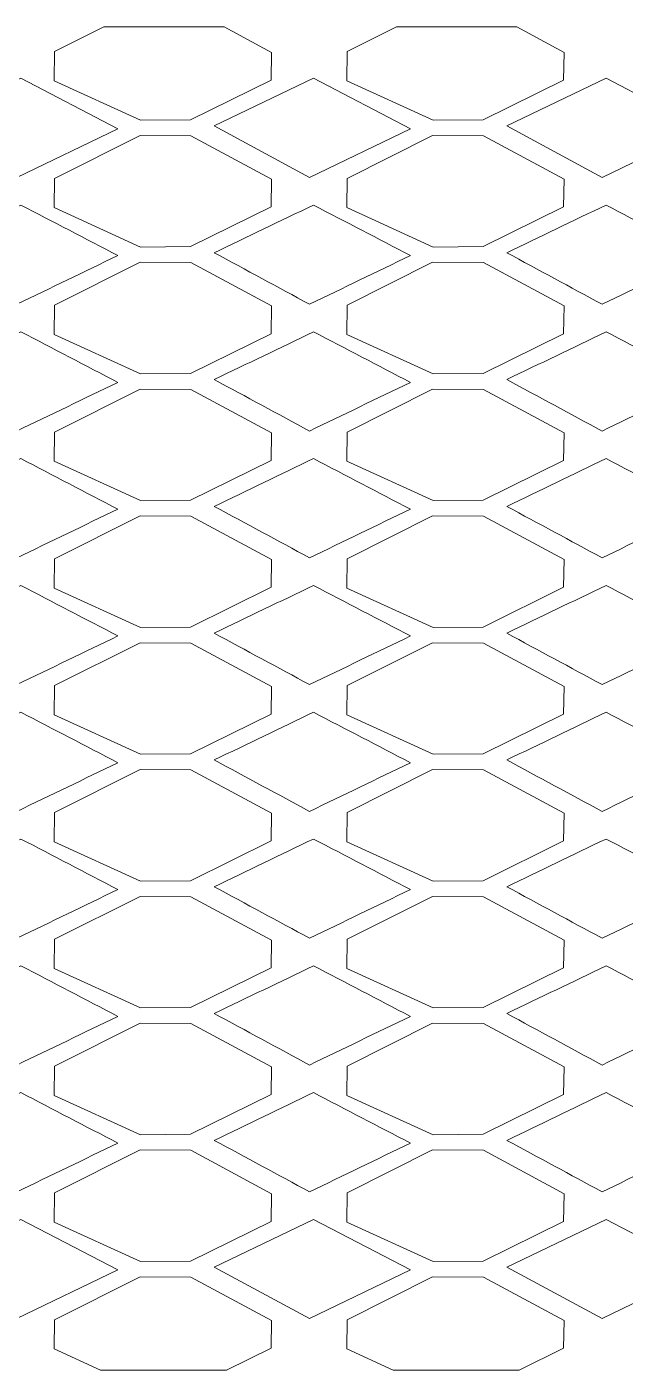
# Model space of a CAD drawing. Header units: millimetres. Extents: x -1200 to 1200, y -590 to 590.
# Drawn here: x -45 to 481, y -590 to 590 of the extents above; entities that cross this region are included whole.
import ezdxf

# ---------------------------------------------------------------- set-up
doc = ezdxf.new("R2010")
doc.units = ezdxf.units.MM
doc.header["$MEASUREMENT"] = 0
doc.layers.add('Layer 1', color=7, linetype='Continuous')

msp = doc.modelspace()

# ---------------------------------------------------------------- linework, layer by layer
at = {"layer": 'Layer 1', "color": 250, "lineweight": 20}
for points, knots in [([(22.9814, 589.9734), (22.9814, 589.9734), (128.7229, 589.9734), (128.7229, 589.9734), (128.7229, 589.9734), (170.4635, 567.5746), (170.4635, 567.5746), (170.4635, 567.5746), (169.9489, 543.2268), (169.9489, 543.2268), (169.9489, 543.2268), (99.1591, 508.317), (99.1591, 508.317), (99.1591, 508.317), (55.3657, 507.9585), (55.3657, 507.9585), (55.3657, 507.9585), (-20.6175, 542.5553), (-20.6175, 542.5553), (-20.6175, 542.5553), (-20.2903, 568.2461), (-20.2903, 568.2461), (-20.2903, 568.2461), (22.9814, 589.9734), (22.9814, 589.9734)], [0, 0, 0, 0, 0.125, 0.125, 0.125, 0.25, 0.25, 0.25, 0.375, 0.375, 0.375, 0.5, 0.5, 0.5, 0.625, 0.625, 0.625, 0.75, 0.75, 0.75, 0.875, 0.875, 0.875, 1, 1, 1, 1]), ([(280.0252, 589.9734), (280.0252, 589.9734), (385.7666, 589.9734), (385.7666, 589.9734), (385.7666, 589.9734), (427.5072, 567.5746), (427.5072, 567.5746), (427.5072, 567.5746), (426.9926, 543.2268), (426.9926, 543.2268), (426.9926, 543.2268), (356.2028, 508.317), (356.2028, 508.317), (356.2028, 508.317), (312.4094, 507.9585), (312.4094, 507.9585), (312.4094, 507.9585), (236.4262, 542.5553), (236.4262, 542.5553), (236.4262, 542.5553), (236.7534, 568.2461), (236.7534, 568.2461), (236.7534, 568.2461), (280.0252, 589.9734), (280.0252, 589.9734)], [0, 0, 0, 0, 0.125, 0.125, 0.125, 0.25, 0.25, 0.25, 0.375, 0.375, 0.375, 0.5, 0.5, 0.5, 0.625, 0.625, 0.625, 0.75, 0.75, 0.75, 0.875, 0.875, 0.875, 1, 1, 1, 1]), ([(35.3218, 500.4396), (35.3218, 500.4396), (-49.8318, 544.8387), (-49.8318, 544.8387), (-49.8318, 544.8387), (-137.0438, 502.9009), (-137.0438, 502.9009), (-137.0438, 502.9009), (-53.2941, 457.6966), (-53.2941, 457.6966), (-53.2941, 457.6966), (35.3218, 500.4396), (35.3218, 500.4396)], [0, 0, 0, 0, 0.25, 0.25, 0.25, 0.5, 0.5, 0.5, 0.75, 0.75, 0.75, 1, 1, 1, 1]), ([(292.3655, 500.4396), (292.3655, 500.4396), (207.212, 544.8387), (207.212, 544.8387), (207.212, 544.8387), (120, 502.9009), (120, 502.9009), (120, 502.9009), (203.7497, 457.6966), (203.7497, 457.6966), (203.7497, 457.6966), (292.3655, 500.4396), (292.3655, 500.4396)], [0, 0, 0, 0, 0.25, 0.25, 0.25, 0.5, 0.5, 0.5, 0.75, 0.75, 0.75, 1, 1, 1, 1]), ([(549.4093, 500.4396), (549.4093, 500.4396), (464.2557, 544.8387), (464.2557, 544.8387), (464.2557, 544.8387), (377.0437, 502.9009), (377.0437, 502.9009), (377.0437, 502.9009), (460.7934, 457.6966), (460.7934, 457.6966), (460.7934, 457.6966), (549.4093, 500.4396), (549.4093, 500.4396)], [0, 0, 0, 0, 0.25, 0.25, 0.25, 0.5, 0.5, 0.5, 0.75, 0.75, 0.75, 1, 1, 1, 1]), ([(170.4635, 456.1757), (170.4635, 456.1757), (169.9489, 431.8279), (169.9489, 431.8279), (169.9489, 431.8279), (99.1591, 396.9181), (99.1591, 396.9181), (99.1591, 396.9181), (55.3657, 396.5596), (55.3657, 396.5596), (55.3657, 396.5596), (-20.6175, 431.1564), (-20.6175, 431.1564), (-20.6175, 431.1564), (-20.2903, 456.8472), (-20.2903, 456.8472), (-20.2903, 456.8472), (54.8511, 494.5768), (54.8511, 494.5768), (54.8511, 494.5768), (99.4863, 494.2637), (99.4863, 494.2637), (99.4863, 494.2637), (170.4635, 456.1757), (170.4635, 456.1757)], [0, 0, 0, 0, 0.125, 0.125, 0.125, 0.25, 0.25, 0.25, 0.375, 0.375, 0.375, 0.5, 0.5, 0.5, 0.625, 0.625, 0.625, 0.75, 0.75, 0.75, 0.875, 0.875, 0.875, 1, 1, 1, 1]), ([(427.5072, 456.1757), (427.5072, 456.1757), (426.9926, 431.8279), (426.9926, 431.8279), (426.9926, 431.8279), (356.2028, 396.9181), (356.2028, 396.9181), (356.2028, 396.9181), (312.4094, 396.5596), (312.4094, 396.5596), (312.4094, 396.5596), (236.4262, 431.1564), (236.4262, 431.1564), (236.4262, 431.1564), (236.7534, 456.8472), (236.7534, 456.8472), (236.7534, 456.8472), (311.8948, 494.5768), (311.8948, 494.5768), (311.8948, 494.5768), (356.53, 494.2637), (356.53, 494.2637), (356.53, 494.2637), (427.5072, 456.1757), (427.5072, 456.1757)], [0, 0, 0, 0, 0.125, 0.125, 0.125, 0.25, 0.25, 0.25, 0.375, 0.375, 0.375, 0.5, 0.5, 0.5, 0.625, 0.625, 0.625, 0.75, 0.75, 0.75, 0.875, 0.875, 0.875, 1, 1, 1, 1]), ([(35.3204, 389.0568), (6.9341, 403.8565), (-21.4496, 418.6562), (-49.8331, 433.4559), (-78.9047, 419.4761), (-107.9763, 405.4977), (-137.0451, 391.5181), (-109.1299, 376.4495), (-81.2134, 361.3823), (-53.2955, 346.3138), (-23.7582, 360.561), (5.7804, 374.8096), (35.3204, 389.0568)], [0, 0, 0, 0, 0.25, 0.25, 0.25, 0.5, 0.5, 0.5, 0.75, 0.75, 0.75, 1, 1, 1, 1]), ([(292.3641, 389.0568), (263.9777, 403.8565), (235.5942, 418.6562), (207.2106, 433.4559), (178.139, 419.4761), (149.0674, 405.4977), (119.9986, 391.5181), (147.9137, 376.4495), (175.8303, 361.3823), (203.7483, 346.3138), (233.2855, 360.561), (262.8241, 374.8096), (292.3641, 389.0568)], [0, 0, 0, 0, 0.25, 0.25, 0.25, 0.5, 0.5, 0.5, 0.75, 0.75, 0.75, 1, 1, 1, 1]), ([(549.4079, 389.0568), (521.0215, 403.8565), (492.6379, 418.6562), (464.2543, 433.4559), (435.1827, 419.4761), (406.1112, 405.4977), (377.0423, 391.5181), (404.9575, 376.4495), (432.874, 361.3823), (460.792, 346.3138), (490.3292, 360.561), (519.8678, 374.8096), (549.4079, 389.0568)], [0, 0, 0, 0, 0.25, 0.25, 0.25, 0.5, 0.5, 0.5, 0.75, 0.75, 0.75, 1, 1, 1, 1]), ([(170.4635, 344.7768), (170.4635, 344.7768), (169.9489, 320.4291), (169.9489, 320.4291), (169.9489, 320.4291), (99.1591, 285.5193), (99.1591, 285.5193), (99.1591, 285.5193), (55.3657, 285.1608), (55.3657, 285.1608), (55.3657, 285.1608), (-20.6175, 319.7576), (-20.6175, 319.7576), (-20.6175, 319.7576), (-20.2903, 345.4483), (-20.2903, 345.4483), (-20.2903, 345.4483), (54.8511, 383.1779), (54.8511, 383.1779), (54.8511, 383.1779), (99.4863, 382.8649), (99.4863, 382.8649), (99.4863, 382.8649), (170.4635, 344.7768), (170.4635, 344.7768)], [0, 0, 0, 0, 0.125, 0.125, 0.125, 0.25, 0.25, 0.25, 0.375, 0.375, 0.375, 0.5, 0.5, 0.5, 0.625, 0.625, 0.625, 0.75, 0.75, 0.75, 0.875, 0.875, 0.875, 1, 1, 1, 1]), ([(427.5072, 344.7768), (427.5072, 344.7768), (426.9926, 320.4291), (426.9926, 320.4291), (426.9926, 320.4291), (356.2028, 285.5193), (356.2028, 285.5193), (356.2028, 285.5193), (312.4094, 285.1608), (312.4094, 285.1608), (312.4094, 285.1608), (236.4262, 319.7576), (236.4262, 319.7576), (236.4262, 319.7576), (236.7534, 345.4483), (236.7534, 345.4483), (236.7534, 345.4483), (311.8948, 383.1779), (311.8948, 383.1779), (311.8948, 383.1779), (356.53, 382.8649), (356.53, 382.8649), (356.53, 382.8649), (427.5072, 344.7768), (427.5072, 344.7768)], [0, 0, 0, 0, 0.125, 0.125, 0.125, 0.25, 0.25, 0.25, 0.375, 0.375, 0.375, 0.5, 0.5, 0.5, 0.625, 0.625, 0.625, 0.75, 0.75, 0.75, 0.875, 0.875, 0.875, 1, 1, 1, 1]), ([(35.3204, 277.6753), (6.9341, 292.475), (-21.4496, 307.2747), (-49.8331, 322.0744), (-78.9047, 308.0947), (-107.9763, 294.1163), (-137.0451, 280.1366), (-109.1299, 265.068), (-81.2134, 250.0009), (-53.2955, 234.9323), (-23.7582, 249.1795), (5.7804, 263.4281), (35.3204, 277.6753)], [0, 0, 0, 0, 0.25, 0.25, 0.25, 0.5, 0.5, 0.5, 0.75, 0.75, 0.75, 1, 1, 1, 1]), ([(292.3641, 277.6753), (263.9777, 292.475), (235.5942, 307.2747), (207.2106, 322.0744), (178.139, 308.0947), (149.0674, 294.1163), (119.9986, 280.1366), (147.9137, 265.068), (175.8303, 250.0009), (203.7483, 234.9323), (233.2855, 249.1795), (262.8241, 263.4281), (292.3641, 277.6753)], [0, 0, 0, 0, 0.25, 0.25, 0.25, 0.5, 0.5, 0.5, 0.75, 0.75, 0.75, 1, 1, 1, 1]), ([(549.4079, 277.6753), (521.0215, 292.475), (492.6379, 307.2747), (464.2543, 322.0744), (435.1827, 308.0947), (406.1112, 294.1163), (377.0423, 280.1366), (404.9575, 265.068), (432.874, 250.0009), (460.792, 234.9323), (490.3292, 249.1795), (519.8678, 263.4281), (549.4079, 277.6753)], [0, 0, 0, 0, 0.25, 0.25, 0.25, 0.5, 0.5, 0.5, 0.75, 0.75, 0.75, 1, 1, 1, 1]), ([(170.4635, 233.378), (170.4635, 233.378), (169.9489, 209.0302), (169.9489, 209.0302), (169.9489, 209.0302), (99.1591, 174.1204), (99.1591, 174.1204), (99.1591, 174.1204), (55.3657, 173.7619), (55.3657, 173.7619), (55.3657, 173.7619), (-20.6175, 208.3587), (-20.6175, 208.3587), (-20.6175, 208.3587), (-20.2903, 234.0495), (-20.2903, 234.0495), (-20.2903, 234.0495), (54.8511, 271.779), (54.8511, 271.779), (54.8511, 271.779), (99.4863, 271.466), (99.4863, 271.466), (99.4863, 271.466), (170.4635, 233.378), (170.4635, 233.378)], [0, 0, 0, 0, 0.125, 0.125, 0.125, 0.25, 0.25, 0.25, 0.375, 0.375, 0.375, 0.5, 0.5, 0.5, 0.625, 0.625, 0.625, 0.75, 0.75, 0.75, 0.875, 0.875, 0.875, 1, 1, 1, 1]), ([(427.5072, 233.378), (427.5072, 233.378), (426.9926, 209.0302), (426.9926, 209.0302), (426.9926, 209.0302), (356.2028, 174.1204), (356.2028, 174.1204), (356.2028, 174.1204), (312.4094, 173.7619), (312.4094, 173.7619), (312.4094, 173.7619), (236.4262, 208.3587), (236.4262, 208.3587), (236.4262, 208.3587), (236.7534, 234.0495), (236.7534, 234.0495), (236.7534, 234.0495), (311.8948, 271.779), (311.8948, 271.779), (311.8948, 271.779), (356.53, 271.466), (356.53, 271.466), (356.53, 271.466), (427.5072, 233.378), (427.5072, 233.378)], [0, 0, 0, 0, 0.125, 0.125, 0.125, 0.25, 0.25, 0.25, 0.375, 0.375, 0.375, 0.5, 0.5, 0.5, 0.625, 0.625, 0.625, 0.75, 0.75, 0.75, 0.875, 0.875, 0.875, 1, 1, 1, 1]), ([(35.3204, 166.2925), (6.9341, 181.0922), (-21.4496, 195.8919), (-49.8331, 210.6916), (-78.9047, 196.7118), (-107.9763, 182.7335), (-137.0451, 168.7538), (-109.1299, 153.6852), (-81.2134, 138.618), (-53.2955, 123.5495), (-23.7582, 137.7967), (5.7804, 152.0453), (35.3204, 166.2925)], [0, 0, 0, 0, 0.25, 0.25, 0.25, 0.5, 0.5, 0.5, 0.75, 0.75, 0.75, 1, 1, 1, 1]), ([(292.3641, 166.2925), (263.9777, 181.0922), (235.5942, 195.8919), (207.2106, 210.6916), (178.139, 196.7118), (149.0674, 182.7335), (119.9986, 168.7538), (147.9137, 153.6852), (175.8303, 138.618), (203.7483, 123.5495), (233.2855, 137.7967), (262.8241, 152.0453), (292.3641, 166.2925)], [0, 0, 0, 0, 0.25, 0.25, 0.25, 0.5, 0.5, 0.5, 0.75, 0.75, 0.75, 1, 1, 1, 1]), ([(549.4079, 166.2925), (521.0215, 181.0922), (492.6379, 195.8919), (464.2543, 210.6916), (435.1827, 196.7118), (406.1112, 182.7335), (377.0423, 168.7538), (404.9575, 153.6852), (432.874, 138.618), (460.792, 123.5495), (490.3292, 137.7967), (519.8678, 152.0453), (549.4079, 166.2925)], [0, 0, 0, 0, 0.25, 0.25, 0.25, 0.5, 0.5, 0.5, 0.75, 0.75, 0.75, 1, 1, 1, 1]), ([(170.4635, 121.9791), (170.4635, 121.9791), (169.9489, 97.6313), (169.9489, 97.6313), (169.9489, 97.6313), (99.1591, 62.7216), (99.1591, 62.7216), (99.1591, 62.7216), (55.3657, 62.3631), (55.3657, 62.3631), (55.3657, 62.3631), (-20.6175, 96.9598), (-20.6175, 96.9598), (-20.6175, 96.9598), (-20.2903, 122.6506), (-20.2903, 122.6506), (-20.2903, 122.6506), (54.8511, 160.3801), (54.8511, 160.3801), (54.8511, 160.3801), (99.4863, 160.0671), (99.4863, 160.0671), (99.4863, 160.0671), (170.4635, 121.9791), (170.4635, 121.9791)], [0, 0, 0, 0, 0.125, 0.125, 0.125, 0.25, 0.25, 0.25, 0.375, 0.375, 0.375, 0.5, 0.5, 0.5, 0.625, 0.625, 0.625, 0.75, 0.75, 0.75, 0.875, 0.875, 0.875, 1, 1, 1, 1]), ([(427.5072, 121.9791), (427.5072, 121.9791), (426.9926, 97.6313), (426.9926, 97.6313), (426.9926, 97.6313), (356.2028, 62.7216), (356.2028, 62.7216), (356.2028, 62.7216), (312.4094, 62.3631), (312.4094, 62.3631), (312.4094, 62.3631), (236.4262, 96.9598), (236.4262, 96.9598), (236.4262, 96.9598), (236.7534, 122.6506), (236.7534, 122.6506), (236.7534, 122.6506), (311.8948, 160.3801), (311.8948, 160.3801), (311.8948, 160.3801), (356.53, 160.0671), (356.53, 160.0671), (356.53, 160.0671), (427.5072, 121.9791), (427.5072, 121.9791)], [0, 0, 0, 0, 0.125, 0.125, 0.125, 0.25, 0.25, 0.25, 0.375, 0.375, 0.375, 0.5, 0.5, 0.5, 0.625, 0.625, 0.625, 0.75, 0.75, 0.75, 0.875, 0.875, 0.875, 1, 1, 1, 1]), ([(35.3204, 54.9097), (6.9341, 69.7094), (-21.4496, 84.509), (-49.8331, 99.3087), (-78.9047, 85.329), (-107.9763, 71.3506), (-137.0451, 57.371), (-109.1299, 42.3024), (-81.2134, 27.2352), (-53.2955, 12.1667), (-23.7582, 26.4139), (5.7804, 40.6624), (35.3204, 54.9097)], [0, 0, 0, 0, 0.25, 0.25, 0.25, 0.5, 0.5, 0.5, 0.75, 0.75, 0.75, 1, 1, 1, 1]), ([(292.3641, 54.9097), (263.9777, 69.7094), (235.5942, 84.509), (207.2106, 99.3087), (178.139, 85.329), (149.0674, 71.3506), (119.9986, 57.371), (147.9137, 42.3024), (175.8303, 27.2352), (203.7483, 12.1667), (233.2855, 26.4139), (262.8241, 40.6624), (292.3641, 54.9097)], [0, 0, 0, 0, 0.25, 0.25, 0.25, 0.5, 0.5, 0.5, 0.75, 0.75, 0.75, 1, 1, 1, 1]), ([(549.4079, 54.9097), (521.0215, 69.7094), (492.6379, 84.509), (464.2543, 99.3087), (435.1827, 85.329), (406.1112, 71.3506), (377.0423, 57.371), (404.9575, 42.3024), (432.874, 27.2352), (460.792, 12.1667), (490.3292, 26.4139), (519.8678, 40.6624), (549.4079, 54.9097)], [0, 0, 0, 0, 0.25, 0.25, 0.25, 0.5, 0.5, 0.5, 0.75, 0.75, 0.75, 1, 1, 1, 1]), ([(170.4635, 10.5802), (170.4635, 10.5802), (169.9489, -13.7676), (169.9489, -13.7676), (169.9489, -13.7676), (99.1591, -48.6773), (99.1591, -48.6773), (99.1591, -48.6773), (55.3657, -49.0358), (55.3657, -49.0358), (55.3657, -49.0358), (-20.6175, -14.439), (-20.6175, -14.439), (-20.6175, -14.439), (-20.2903, 11.2517), (-20.2903, 11.2517), (-20.2903, 11.2517), (54.8511, 48.9812), (54.8511, 48.9812), (54.8511, 48.9812), (99.4863, 48.6683), (99.4863, 48.6683), (99.4863, 48.6683), (170.4635, 10.5802), (170.4635, 10.5802)], [0, 0, 0, 0, 0.125, 0.125, 0.125, 0.25, 0.25, 0.25, 0.375, 0.375, 0.375, 0.5, 0.5, 0.5, 0.625, 0.625, 0.625, 0.75, 0.75, 0.75, 0.875, 0.875, 0.875, 1, 1, 1, 1]), ([(427.5072, 10.5802), (427.5072, 10.5802), (426.9926, -13.7676), (426.9926, -13.7676), (426.9926, -13.7676), (356.2028, -48.6773), (356.2028, -48.6773), (356.2028, -48.6773), (312.4094, -49.0358), (312.4094, -49.0358), (312.4094, -49.0358), (236.4262, -14.439), (236.4262, -14.439), (236.4262, -14.439), (236.7534, 11.2517), (236.7534, 11.2517), (236.7534, 11.2517), (311.8948, 48.9812), (311.8948, 48.9812), (311.8948, 48.9812), (356.53, 48.6683), (356.53, 48.6683), (356.53, 48.6683), (427.5072, 10.5802), (427.5072, 10.5802)], [0, 0, 0, 0, 0.125, 0.125, 0.125, 0.25, 0.25, 0.25, 0.375, 0.375, 0.375, 0.5, 0.5, 0.5, 0.625, 0.625, 0.625, 0.75, 0.75, 0.75, 0.875, 0.875, 0.875, 1, 1, 1, 1]), ([(35.3204, -56.4718), (6.9341, -41.6721), (-21.4496, -26.8724), (-49.8331, -12.0727), (-78.9047, -26.0524), (-107.9763, -40.0308), (-137.0451, -54.0105), (-109.1299, -69.0791), (-81.2134, -84.1463), (-53.2955, -99.2148), (-23.7582, -84.9676), (5.7804, -70.719), (35.3204, -56.4718)], [0, 0, 0, 0, 0.25, 0.25, 0.25, 0.5, 0.5, 0.5, 0.75, 0.75, 0.75, 1, 1, 1, 1]), ([(292.3641, -56.4718), (263.9777, -41.6721), (235.5942, -26.8724), (207.2106, -12.0727), (178.139, -26.0524), (149.0674, -40.0308), (119.9986, -54.0105), (147.9137, -69.0791), (175.8303, -84.1463), (203.7483, -99.2148), (233.2855, -84.9676), (262.8241, -70.719), (292.3641, -56.4718)], [0, 0, 0, 0, 0.25, 0.25, 0.25, 0.5, 0.5, 0.5, 0.75, 0.75, 0.75, 1, 1, 1, 1]), ([(549.4079, -56.4718), (521.0215, -41.6721), (492.6379, -26.8724), (464.2543, -12.0727), (435.1827, -26.0524), (406.1112, -40.0308), (377.0423, -54.0105), (404.9575, -69.0791), (432.874, -84.1463), (460.792, -99.2148), (490.3292, -84.9676), (519.8678, -70.719), (549.4079, -56.4718)], [0, 0, 0, 0, 0.25, 0.25, 0.25, 0.5, 0.5, 0.5, 0.75, 0.75, 0.75, 1, 1, 1, 1]), ([(170.4635, -100.8186), (170.4635, -100.8186), (169.9489, -125.1664), (169.9489, -125.1664), (169.9489, -125.1664), (99.1591, -160.0762), (99.1591, -160.0762), (99.1591, -160.0762), (55.3657, -160.4347), (55.3657, -160.4347), (55.3657, -160.4347), (-20.6175, -125.8379), (-20.6175, -125.8379), (-20.6175, -125.8379), (-20.2903, -100.1472), (-20.2903, -100.1472), (-20.2903, -100.1472), (54.8511, -62.4176), (54.8511, -62.4176), (54.8511, -62.4176), (99.4863, -62.7306), (99.4863, -62.7306), (99.4863, -62.7306), (170.4635, -100.8186), (170.4635, -100.8186)], [0, 0, 0, 0, 0.125, 0.125, 0.125, 0.25, 0.25, 0.25, 0.375, 0.375, 0.375, 0.5, 0.5, 0.5, 0.625, 0.625, 0.625, 0.75, 0.75, 0.75, 0.875, 0.875, 0.875, 1, 1, 1, 1]), ([(427.5072, -100.8186), (427.5072, -100.8186), (426.9926, -125.1664), (426.9926, -125.1664), (426.9926, -125.1664), (356.2028, -160.0762), (356.2028, -160.0762), (356.2028, -160.0762), (312.4094, -160.4347), (312.4094, -160.4347), (312.4094, -160.4347), (236.4262, -125.8379), (236.4262, -125.8379), (236.4262, -125.8379), (236.7534, -100.1472), (236.7534, -100.1472), (236.7534, -100.1472), (311.8948, -62.4176), (311.8948, -62.4176), (311.8948, -62.4176), (356.53, -62.7306), (356.53, -62.7306), (356.53, -62.7306), (427.5072, -100.8186), (427.5072, -100.8186)], [0, 0, 0, 0, 0.125, 0.125, 0.125, 0.25, 0.25, 0.25, 0.375, 0.375, 0.375, 0.5, 0.5, 0.5, 0.625, 0.625, 0.625, 0.75, 0.75, 0.75, 0.875, 0.875, 0.875, 1, 1, 1, 1]), ([(35.3204, -167.8546), (6.9341, -153.055), (-21.4496, -138.2553), (-49.8331, -123.4556), (-78.9047, -137.4353), (-107.9763, -151.4137), (-137.0451, -165.3934), (-109.1299, -180.4619), (-81.2134, -195.5291), (-53.2955, -210.5977), (-23.7582, -196.3504), (5.7804, -182.1018), (35.3204, -167.8546)], [0, 0, 0, 0, 0.25, 0.25, 0.25, 0.5, 0.5, 0.5, 0.75, 0.75, 0.75, 1, 1, 1, 1]), ([(292.3641, -167.8546), (263.9777, -153.055), (235.5942, -138.2553), (207.2106, -123.4556), (178.139, -137.4353), (149.0674, -151.4137), (119.9986, -165.3934), (147.9137, -180.4619), (175.8303, -195.5291), (203.7483, -210.5977), (233.2855, -196.3504), (262.8241, -182.1018), (292.3641, -167.8546)], [0, 0, 0, 0, 0.25, 0.25, 0.25, 0.5, 0.5, 0.5, 0.75, 0.75, 0.75, 1, 1, 1, 1]), ([(549.4079, -167.8546), (521.0215, -153.055), (492.6379, -138.2553), (464.2543, -123.4556), (435.1827, -137.4353), (406.1112, -151.4137), (377.0423, -165.3934), (404.9575, -180.4619), (432.874, -195.5291), (460.792, -210.5977), (490.3292, -196.3504), (519.8678, -182.1018), (549.4079, -167.8546)], [0, 0, 0, 0, 0.25, 0.25, 0.25, 0.5, 0.5, 0.5, 0.75, 0.75, 0.75, 1, 1, 1, 1]), ([(170.4635, -212.2175), (170.4635, -212.2175), (169.9489, -236.5653), (169.9489, -236.5653), (169.9489, -236.5653), (99.1591, -271.4751), (99.1591, -271.4751), (99.1591, -271.4751), (55.3657, -271.8336), (55.3657, -271.8336), (55.3657, -271.8336), (-20.6175, -237.2368), (-20.6175, -237.2368), (-20.6175, -237.2368), (-20.2903, -211.546), (-20.2903, -211.546), (-20.2903, -211.546), (54.8511, -173.8165), (54.8511, -173.8165), (54.8511, -173.8165), (99.4863, -174.1295), (99.4863, -174.1295), (99.4863, -174.1295), (170.4635, -212.2175), (170.4635, -212.2175)], [0, 0, 0, 0, 0.125, 0.125, 0.125, 0.25, 0.25, 0.25, 0.375, 0.375, 0.375, 0.5, 0.5, 0.5, 0.625, 0.625, 0.625, 0.75, 0.75, 0.75, 0.875, 0.875, 0.875, 1, 1, 1, 1]), ([(427.5072, -212.2175), (427.5072, -212.2175), (426.9926, -236.5653), (426.9926, -236.5653), (426.9926, -236.5653), (356.2028, -271.4751), (356.2028, -271.4751), (356.2028, -271.4751), (312.4094, -271.8336), (312.4094, -271.8336), (312.4094, -271.8336), (236.4262, -237.2368), (236.4262, -237.2368), (236.4262, -237.2368), (236.7534, -211.546), (236.7534, -211.546), (236.7534, -211.546), (311.8948, -173.8165), (311.8948, -173.8165), (311.8948, -173.8165), (356.53, -174.1295), (356.53, -174.1295), (356.53, -174.1295), (427.5072, -212.2175), (427.5072, -212.2175)], [0, 0, 0, 0, 0.125, 0.125, 0.125, 0.25, 0.25, 0.25, 0.375, 0.375, 0.375, 0.5, 0.5, 0.5, 0.625, 0.625, 0.625, 0.75, 0.75, 0.75, 0.875, 0.875, 0.875, 1, 1, 1, 1]), ([(35.3204, -279.2374), (6.9341, -264.4378), (-21.4496, -249.6381), (-49.8331, -234.8384), (-78.9047, -248.8181), (-107.9763, -262.7965), (-137.0451, -276.7762), (-109.1299, -291.8447), (-81.2134, -306.9119), (-53.2955, -321.9805), (-23.7582, -307.7332), (5.7804, -293.4847), (35.3204, -279.2374)], [0, 0, 0, 0, 0.25, 0.25, 0.25, 0.5, 0.5, 0.5, 0.75, 0.75, 0.75, 1, 1, 1, 1]), ([(292.3641, -279.2374), (263.9777, -264.4378), (235.5942, -249.6381), (207.2106, -234.8384), (178.139, -248.8181), (149.0674, -262.7965), (119.9986, -276.7762), (147.9137, -291.8447), (175.8303, -306.9119), (203.7483, -321.9805), (233.2855, -307.7332), (262.8241, -293.4847), (292.3641, -279.2374)], [0, 0, 0, 0, 0.25, 0.25, 0.25, 0.5, 0.5, 0.5, 0.75, 0.75, 0.75, 1, 1, 1, 1]), ([(549.4079, -279.2374), (521.0215, -264.4378), (492.6379, -249.6381), (464.2543, -234.8384), (435.1827, -248.8181), (406.1112, -262.7965), (377.0423, -276.7762), (404.9575, -291.8447), (432.874, -306.9119), (460.792, -321.9805), (490.3292, -307.7332), (519.8678, -293.4847), (549.4079, -279.2374)], [0, 0, 0, 0, 0.25, 0.25, 0.25, 0.5, 0.5, 0.5, 0.75, 0.75, 0.75, 1, 1, 1, 1]), ([(170.4635, -323.6164), (170.4635, -323.6164), (169.9489, -347.9642), (169.9489, -347.9642), (169.9489, -347.9642), (99.1591, -382.874), (99.1591, -382.874), (99.1591, -382.874), (55.3657, -383.2324), (55.3657, -383.2324), (55.3657, -383.2324), (-20.6175, -348.6357), (-20.6175, -348.6357), (-20.6175, -348.6357), (-20.2903, -322.9449), (-20.2903, -322.9449), (-20.2903, -322.9449), (54.8511, -285.2154), (54.8511, -285.2154), (54.8511, -285.2154), (99.4863, -285.5284), (99.4863, -285.5284), (99.4863, -285.5284), (170.4635, -323.6164), (170.4635, -323.6164)], [0, 0, 0, 0, 0.125, 0.125, 0.125, 0.25, 0.25, 0.25, 0.375, 0.375, 0.375, 0.5, 0.5, 0.5, 0.625, 0.625, 0.625, 0.75, 0.75, 0.75, 0.875, 0.875, 0.875, 1, 1, 1, 1]), ([(427.5072, -323.6164), (427.5072, -323.6164), (426.9926, -347.9642), (426.9926, -347.9642), (426.9926, -347.9642), (356.2028, -382.874), (356.2028, -382.874), (356.2028, -382.874), (312.4094, -383.2324), (312.4094, -383.2324), (312.4094, -383.2324), (236.4262, -348.6357), (236.4262, -348.6357), (236.4262, -348.6357), (236.7534, -322.9449), (236.7534, -322.9449), (236.7534, -322.9449), (311.8948, -285.2154), (311.8948, -285.2154), (311.8948, -285.2154), (356.53, -285.5284), (356.53, -285.5284), (356.53, -285.5284), (427.5072, -323.6164), (427.5072, -323.6164)], [0, 0, 0, 0, 0.125, 0.125, 0.125, 0.25, 0.25, 0.25, 0.375, 0.375, 0.375, 0.5, 0.5, 0.5, 0.625, 0.625, 0.625, 0.75, 0.75, 0.75, 0.875, 0.875, 0.875, 1, 1, 1, 1]), ([(35.3204, -390.6189), (6.9341, -375.8192), (-21.4496, -361.0196), (-49.8331, -346.2199), (-78.9047, -360.1996), (-107.9763, -374.1779), (-137.0451, -388.1577), (-109.1299, -403.2262), (-81.2134, -418.2934), (-53.2955, -433.362), (-23.7582, -419.1147), (5.7804, -404.8661), (35.3204, -390.6189)], [0, 0, 0, 0, 0.25, 0.25, 0.25, 0.5, 0.5, 0.5, 0.75, 0.75, 0.75, 1, 1, 1, 1]), ([(292.3641, -390.6189), (263.9777, -375.8192), (235.5942, -361.0196), (207.2106, -346.2199), (178.139, -360.1996), (149.0674, -374.1779), (119.9986, -388.1577), (147.9137, -403.2262), (175.8303, -418.2934), (203.7483, -433.362), (233.2855, -419.1147), (262.8241, -404.8661), (292.3641, -390.6189)], [0, 0, 0, 0, 0.25, 0.25, 0.25, 0.5, 0.5, 0.5, 0.75, 0.75, 0.75, 1, 1, 1, 1]), ([(549.4079, -390.6189), (521.0215, -375.8192), (492.6379, -361.0196), (464.2543, -346.2199), (435.1827, -360.1996), (406.1112, -374.1779), (377.0423, -388.1577), (404.9575, -403.2262), (432.874, -418.2934), (460.792, -433.362), (490.3292, -419.1147), (519.8678, -404.8661), (549.4079, -390.6189)], [0, 0, 0, 0, 0.25, 0.25, 0.25, 0.5, 0.5, 0.5, 0.75, 0.75, 0.75, 1, 1, 1, 1]), ([(170.4635, -435.0153), (170.4635, -435.0153), (169.9489, -459.363), (169.9489, -459.363), (169.9489, -459.363), (99.1591, -494.2728), (99.1591, -494.2728), (99.1591, -494.2728), (55.3657, -494.6313), (55.3657, -494.6313), (55.3657, -494.6313), (-20.6175, -460.0345), (-20.6175, -460.0345), (-20.6175, -460.0345), (-20.2903, -434.3438), (-20.2903, -434.3438), (-20.2903, -434.3438), (54.8511, -396.6142), (54.8511, -396.6142), (54.8511, -396.6142), (99.4863, -396.9272), (99.4863, -396.9272), (99.4863, -396.9272), (170.4635, -435.0153), (170.4635, -435.0153)], [0, 0, 0, 0, 0.125, 0.125, 0.125, 0.25, 0.25, 0.25, 0.375, 0.375, 0.375, 0.5, 0.5, 0.5, 0.625, 0.625, 0.625, 0.75, 0.75, 0.75, 0.875, 0.875, 0.875, 1, 1, 1, 1]), ([(427.5072, -435.0153), (427.5072, -435.0153), (426.9926, -459.363), (426.9926, -459.363), (426.9926, -459.363), (356.2028, -494.2728), (356.2028, -494.2728), (356.2028, -494.2728), (312.4094, -494.6313), (312.4094, -494.6313), (312.4094, -494.6313), (236.4262, -460.0345), (236.4262, -460.0345), (236.4262, -460.0345), (236.7534, -434.3438), (236.7534, -434.3438), (236.7534, -434.3438), (311.8948, -396.6142), (311.8948, -396.6142), (311.8948, -396.6142), (356.53, -396.9272), (356.53, -396.9272), (356.53, -396.9272), (427.5072, -435.0153), (427.5072, -435.0153)], [0, 0, 0, 0, 0.125, 0.125, 0.125, 0.25, 0.25, 0.25, 0.375, 0.375, 0.375, 0.5, 0.5, 0.5, 0.625, 0.625, 0.625, 0.75, 0.75, 0.75, 0.875, 0.875, 0.875, 1, 1, 1, 1]), ([(35.3218, -502.0017), (35.3218, -502.0017), (-49.8318, -457.6027), (-49.8318, -457.6027), (-49.8318, -457.6027), (-137.0438, -499.5405), (-137.0438, -499.5405), (-137.0438, -499.5405), (-53.2941, -544.7448), (-53.2941, -544.7448), (-53.2941, -544.7448), (35.3218, -502.0017), (35.3218, -502.0017)], [0, 0, 0, 0, 0.25, 0.25, 0.25, 0.5, 0.5, 0.5, 0.75, 0.75, 0.75, 1, 1, 1, 1]), ([(292.3655, -502.0017), (292.3655, -502.0017), (207.212, -457.6027), (207.212, -457.6027), (207.212, -457.6027), (120, -499.5405), (120, -499.5405), (120, -499.5405), (203.7497, -544.7448), (203.7497, -544.7448), (203.7497, -544.7448), (292.3655, -502.0017), (292.3655, -502.0017)], [0, 0, 0, 0, 0.25, 0.25, 0.25, 0.5, 0.5, 0.5, 0.75, 0.75, 0.75, 1, 1, 1, 1]), ([(549.4093, -502.0017), (549.4093, -502.0017), (464.2557, -457.6027), (464.2557, -457.6027), (464.2557, -457.6027), (377.0437, -499.5405), (377.0437, -499.5405), (377.0437, -499.5405), (460.7934, -544.7448), (460.7934, -544.7448), (460.7934, -544.7448), (549.4093, -502.0017), (549.4093, -502.0017)], [0, 0, 0, 0, 0.25, 0.25, 0.25, 0.5, 0.5, 0.5, 0.75, 0.75, 0.75, 1, 1, 1, 1]), ([(130.8833, -590.0266), (130.8833, -590.0266), (20.2183, -590.0266), (20.2183, -590.0266), (20.2183, -590.0266), (-20.6175, -571.4334), (-20.6175, -571.4334), (-20.6175, -571.4334), (-20.2903, -545.7426), (-20.2903, -545.7426), (-20.2903, -545.7426), (54.8511, -508.0131), (54.8511, -508.0131), (54.8511, -508.0131), (99.4863, -508.3261), (99.4863, -508.3261), (99.4863, -508.3261), (170.4635, -546.4142), (170.4635, -546.4142), (170.4635, -546.4142), (169.9489, -570.7619), (169.9489, -570.7619), (169.9489, -570.7619), (130.8833, -590.0266), (130.8833, -590.0266)], [0, 0, 0, 0, 0.125, 0.125, 0.125, 0.25, 0.25, 0.25, 0.375, 0.375, 0.375, 0.5, 0.5, 0.5, 0.625, 0.625, 0.625, 0.75, 0.75, 0.75, 0.875, 0.875, 0.875, 1, 1, 1, 1]), ([(387.9271, -590.0266), (387.9271, -590.0266), (277.262, -590.0266), (277.262, -590.0266), (277.262, -590.0266), (236.4262, -571.4334), (236.4262, -571.4334), (236.4262, -571.4334), (236.7534, -545.7426), (236.7534, -545.7426), (236.7534, -545.7426), (311.8948, -508.0131), (311.8948, -508.0131), (311.8948, -508.0131), (356.53, -508.3261), (356.53, -508.3261), (356.53, -508.3261), (427.5072, -546.4142), (427.5072, -546.4142), (427.5072, -546.4142), (426.9926, -570.7619), (426.9926, -570.7619), (426.9926, -570.7619), (387.9271, -590.0266), (387.9271, -590.0266)], [0, 0, 0, 0, 0.125, 0.125, 0.125, 0.25, 0.25, 0.25, 0.375, 0.375, 0.375, 0.5, 0.5, 0.5, 0.625, 0.625, 0.625, 0.75, 0.75, 0.75, 0.875, 0.875, 0.875, 1, 1, 1, 1])]:
    msp.add_open_spline(points, degree=3, knots=knots, dxfattribs=at)

doc.saveas('drawing.dxf')
